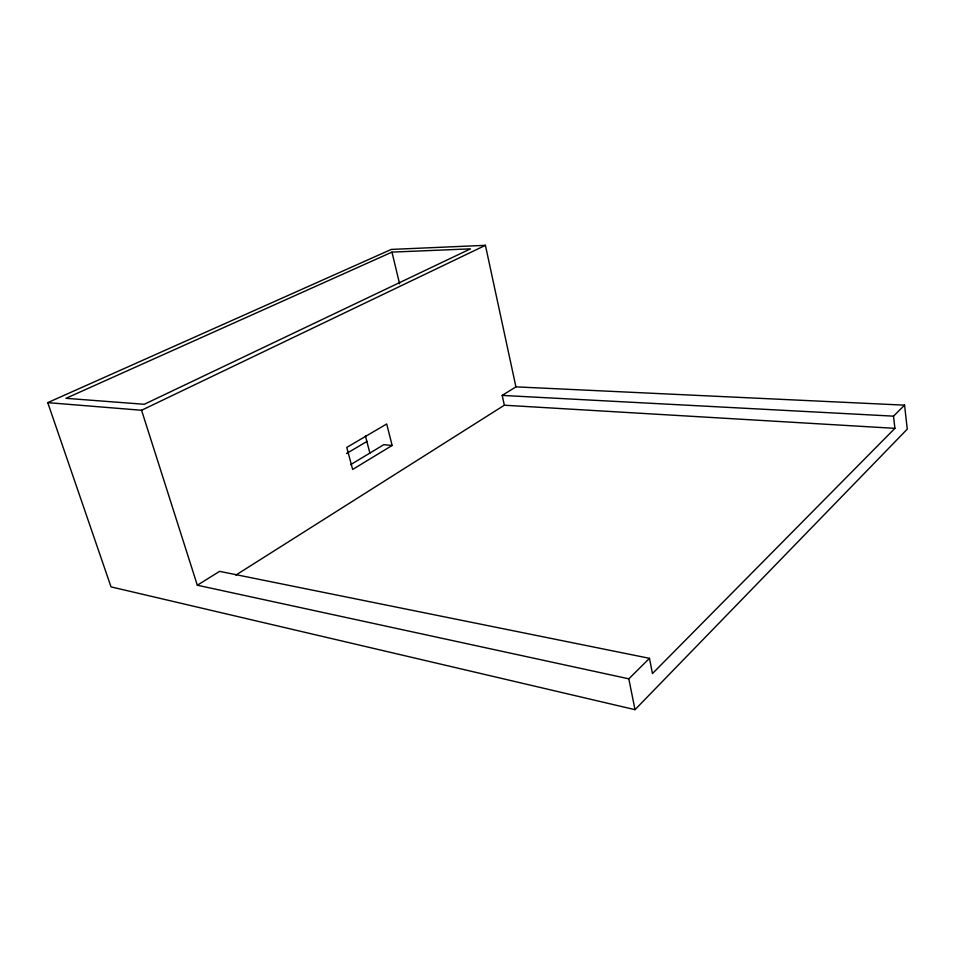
<?xml version="1.0" encoding="UTF-8"?>
<svg xmlns="http://www.w3.org/2000/svg" width="955" height="955" viewBox="0 0 955 955"><rect width="100%" height="100%" fill="white"/><g stroke="black" fill="none" stroke-linecap="round" stroke-linejoin="round"><path stroke-width="1.43" d="M515.927 386.859L485.415 245.328L391.299 249.422L47.75 402.64L111.031 586.883L635.015 709.672L907.25 429.165L904.576 405.159L515.927 386.859L502.187 395.406L504.347 405.218L235.849 575.101M904.576 405.159L893.51 416.153L894.907 428.341L652.444 673.585L649.484 658.329L219.602 571.353L197.327 585.224L141.567 410.268L47.75 402.64M635.015 709.672L628.82 678.826L649.484 658.329M392.135 445.46L352.646 469.454L346.784 447.418L386.703 423.972L392.135 445.46L383.767 444.696L350.604 464.679M346.522 453.518L367.066 441.365M141.567 410.268L485.415 245.328M391.968 252.12L65.955 398.319L144.277 404.287L470.469 248.849L391.968 252.12L399.584 283.826M502.187 395.406L893.51 416.153M504.347 405.218L894.907 428.341M197.327 585.224L628.82 678.826M365.443 436.029L369.895 453.171"/></g></svg>
